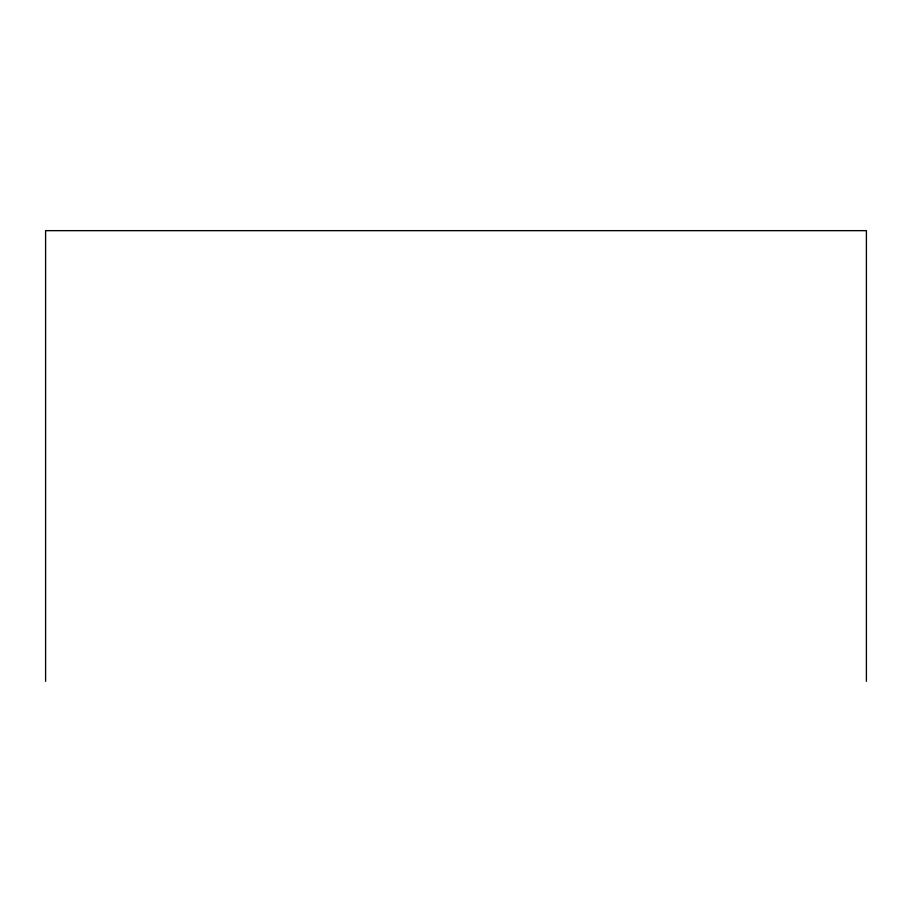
<?xml version="1.0" encoding="UTF-8"?>
<svg xmlns="http://www.w3.org/2000/svg" width="912" height="912" viewBox="0 0 912 912"><rect width="100%" height="100%" fill="white"/><g stroke="black" fill="none" stroke-linecap="round" stroke-linejoin="round"><path stroke-width="1.37" d="M866.4 681.344L866.4 230.656L45.6 230.656L45.6 681.344"/></g></svg>
